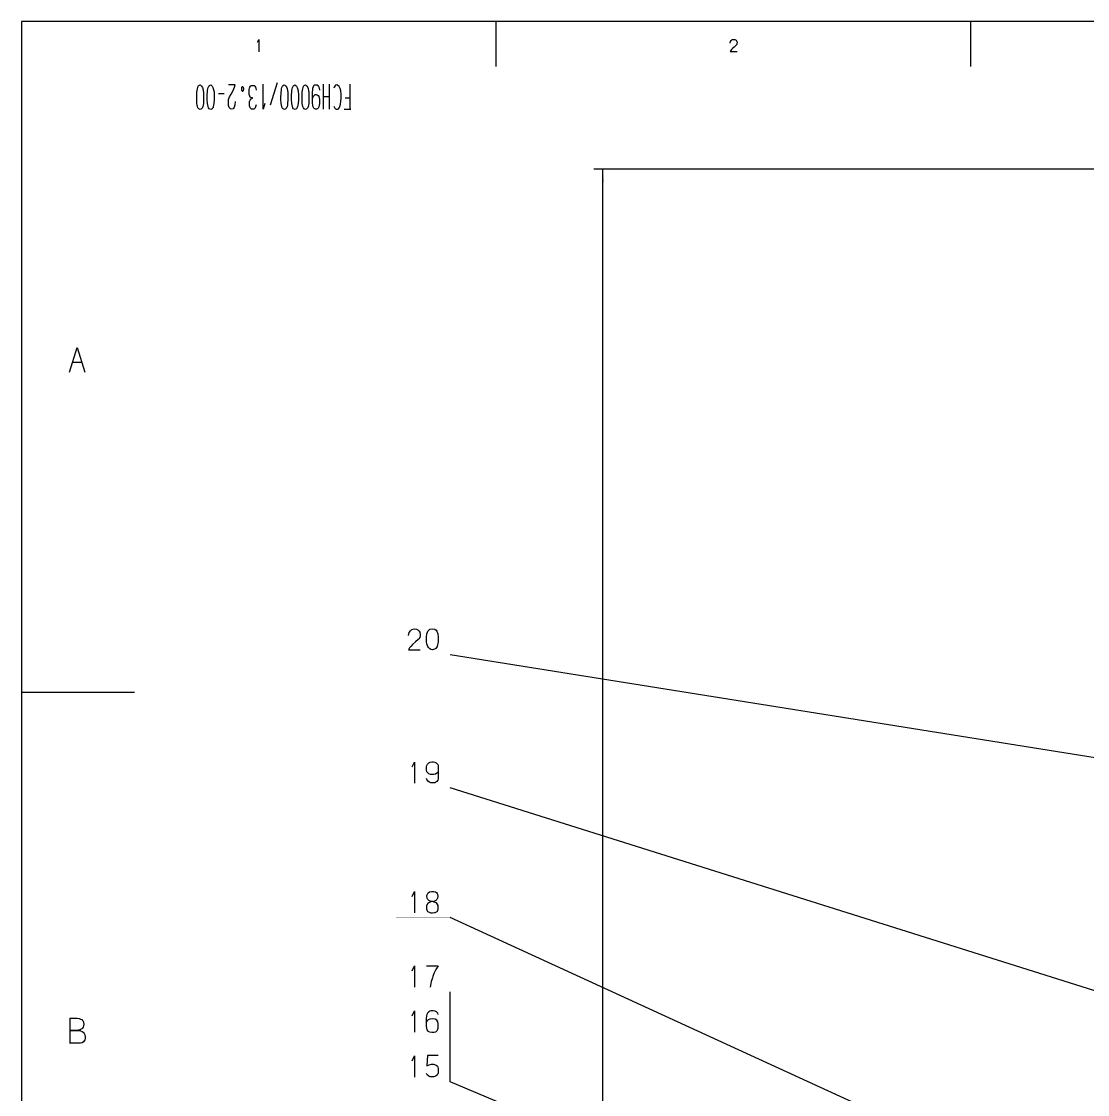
# Model space of a CAD drawing. Extents: x 0 to 8410, y 0 to 11890.
# Drawn here: x 0 to 2361, y 9512 to 11890 of the extents above; entities that cross this region are included whole.
import ezdxf

# ---------------------------------------------------------------- set-up
doc = ezdxf.new("R2010")
doc.units = 0
doc.header["$MEASUREMENT"] = 0
doc.layers.add('6', color=7, linetype='Continuous')
doc.layers.add('8', color=7, linetype='Continuous')

# ---------------------------------------------------------------- blocks, each defined once
blk = doc.blocks.new('BLKENT294')
at = {"layer": '6', "color": 1, "linetype": 'Continuous'}
for p, q in [((2981.05, 11562.9), (1267.72, 11563)), ((1287.69, 3788.99), (1287.72, 11563))]:
    blk.add_line(p, q, dxfattribs=at)
blk.add_solid([(1287.72, 11563), (1290.33, 11533.1), (1285.1, 11533.1)], dxfattribs=at)
blk = doc.blocks.new('BLKENT714')
at = {"layer": '8', "color": 15, "linetype": 'Continuous'}
for p, q in [((8410, 11890), (0, 11890)), ((0, 11890), (0, 0)), ((1051.25, 11790), (1051.25, 11890)), ((2102.5, 11790), (2102.5, 11890)), ((0, 10403.8), (250, 10403.8))]:
    blk.add_line(p, q, dxfattribs=at)
at = {"layer": '8', "color": 2, "linetype": 'Continuous'}
for p, q in [((522.834, 11843.8), (525.945, 11850.1)), ((525.945, 11850.1), (525.945, 11822.6)), ((1569.51, 11841.7), (1570.42, 11845.5)), ((1570.42, 11845.5), (1571.89, 11847.8)), ((1571.89, 11847.8), (1573.99, 11849.7)), ((1573.99, 11849.7), (1576.65, 11850.2)), ((1576.65, 11850.2), (1579.76, 11849.8)), ((1579.76, 11849.8), (1581.4, 11849.2)), ((1581.4, 11849.2), (1582.59, 11848.3)), ((1582.59, 11848.3), (1583.42, 11847.1)), ((1583.42, 11847.1), (1583.97, 11846)), ((1583.97, 11846), (1584.61, 11842.9)), ((1584.61, 11842.9), (1584.42, 11841.3)), ((1570.97, 11825.7), (1569.51, 11823.2)), ((1569.51, 11823.2), (1584.61, 11823.2)), ((1572.35, 11827.5), (1570.97, 11825.7)), ((1574.82, 11830.1), (1572.35, 11827.5)), ((1578.48, 11833.4), (1574.82, 11830.1)), ((1581.95, 11836.5), (1578.48, 11833.4)), ((1582.96, 11837.5), (1581.95, 11836.5)), ((1584.06, 11839.3), (1582.96, 11837.5)), ((1584.42, 11841.3), (1584.06, 11839.3)), ((106.222, 11112.7), (123.242, 11167.6)), ((123.242, 11167.6), (140.444, 11112.7)), ((133.307, 11134), (112.627, 11134)), ((107.32, 9681.07), (123.242, 9681.07)), ((107.686, 9625.63), (107.686, 9681.07)), ((123.242, 9681.07), (127.451, 9680.5)), ((127.451, 9680.5), (130.745, 9679.38)), ((130.745, 9679.38), (133.307, 9678.26)), ((133.307, 9678.26), (135.32, 9676.3)), ((125.987, 9654.19), (108.418, 9654.19)), ((108.418, 9654.19), (127.268, 9654.19)), ((126.536, 9654.46), (125.987, 9654.19)), ((129.83, 9655.31), (126.536, 9654.46)), ((127.268, 9654.19), (130.745, 9653.62)), ((132.026, 9656.7), (129.83, 9655.31)), ((133.856, 9657.82), (132.026, 9656.7)), ((135.137, 9659.51), (133.856, 9657.82)), ((136.784, 9661.74), (135.137, 9659.51)), ((135.32, 9676.3), (136.784, 9674.63)), ((136.784, 9674.63), (137.516, 9671.54)), ((137.516, 9664.55), (136.784, 9661.74)), ((137.516, 9671.54), (137.882, 9668.18)), ((137.882, 9668.18), (137.516, 9664.55)), ((130.745, 9653.62), (134.405, 9651.95)), ((134.405, 9651.95), (136.967, 9650.26)), ((136.967, 9650.26), (138.98, 9647.74)), ((138.98, 9630.94), (137.15, 9628.98)), ((138.98, 9647.74), (140.444, 9644.38)), ((140.261, 9633.46), (138.98, 9630.94)), ((140.993, 9635.99), (140.261, 9633.46)), ((140.444, 9644.38), (141.176, 9640.47)), ((141.176, 9640.47), (140.993, 9635.99)), ((130.379, 9625.63), (106.588, 9625.63)), ((134.222, 9627.03), (130.379, 9625.63)), ((137.15, 9628.98), (134.222, 9627.03))]:
    blk.add_line(p, q, dxfattribs=at)
at = {"layer": '8', "color": 7, "linetype": 'Continuous', "const_width": 0.03}
for points in [[(8310, 11790), (250, 11790)], [(250, 11790), (250, 100)], [(850, 11670), (850, 11790)], [(250, 11670), (850, 11670)]]:
    blk.add_lwpolyline(points, dxfattribs=at)
blk = doc.blocks.new('BLKENT725')
at = {"layer": '8', "color": 2, "linetype": 'Continuous'}
for p, q in [((864.924, 9587.09), (870.258, 9597.89)), ((870.258, 9597.89), (870.258, 9550.85)), ((899.12, 9598.37), (897.865, 9575.57)), ((922.963, 9598.37), (899.12, 9598.37)), ((897.865, 9557.57), (896.924, 9559.01)), ((897.865, 9575.57), (903.042, 9578.21)), ((903.042, 9578.21), (907.748, 9579.41)), ((907.748, 9579.41), (912.297, 9579.41)), ((912.297, 9579.41), (918.258, 9577.49)), ((918.258, 9577.49), (921.081, 9575.09)), ((921.081, 9575.09), (922.179, 9572.93)), ((922.65, 9560.45), (921.709, 9557.81)), ((922.179, 9572.93), (922.807, 9570.05)), ((923.12, 9565.25), (922.65, 9560.45)), ((922.807, 9570.05), (923.12, 9565.25)), ((898.65, 9555.89), (897.865, 9557.57)), ((902.414, 9552.77), (898.65, 9555.89)), ((905.238, 9551.57), (902.414, 9552.77)), ((907.591, 9551.09), (905.238, 9551.57)), ((913.238, 9551.09), (907.591, 9551.09)), ((917.16, 9552.77), (913.238, 9551.09)), ((920.297, 9555.41), (917.16, 9552.77)), ((921.709, 9557.81), (920.297, 9555.41))]:
    blk.add_line(p, q, dxfattribs=at)
at = {"layer": '8', "color": 1, "linetype": 'Continuous'}
blk.add_line((2351.12, 8948.51), (949.709, 9540.61), dxfattribs=at)
at = {"layer": '8', "color": 1, "linetype": 'Continuous', "const_width": 0.03}
blk.add_lwpolyline([(949.709, 9540.61), (829.709, 9540.61)], dxfattribs=at)
at = {"layer": '8', "color": 1, "linetype": 'Continuous'}
blk.add_circle((2351.12, 8948.51), 2.5, dxfattribs=at)
blk = doc.blocks.new('BLKENT726')
at = {"layer": '8', "color": 2, "linetype": 'Continuous'}
for p, q in [((864.924, 9686.69), (870.258, 9697.49)), ((870.258, 9697.49), (870.258, 9650.45)), ((897.238, 9686.21), (896.297, 9680.45)), ((896.297, 9680.45), (896.297, 9663.17)), ((897.709, 9689.33), (897.238, 9686.21)), ((899.434, 9692.45), (897.709, 9689.33)), ((901.944, 9695.33), (899.434, 9692.45)), ((904.454, 9679.49), (900.375, 9677.33)), ((904.454, 9697.01), (901.944, 9695.33)), ((907.434, 9697.73), (904.454, 9697.01)), ((910.728, 9680.21), (904.454, 9679.49)), ((911.356, 9697.73), (907.434, 9697.73)), ((916.375, 9679.01), (910.728, 9680.21)), ((916.061, 9697.25), (911.356, 9697.73)), ((919.199, 9695.57), (916.061, 9697.25)), ((919.826, 9677.09), (916.375, 9679.01)), ((922.022, 9692.69), (919.199, 9695.57)), ((923.12, 9689.57), (922.022, 9692.69)), ((896.297, 9663.17), (896.61, 9659.09)), ((897.709, 9674.69), (896.61, 9672.77)), ((896.61, 9659.09), (897.552, 9655.73)), ((897.552, 9655.73), (899.591, 9652.85)), ((900.375, 9677.33), (897.709, 9674.69)), ((922.179, 9673.25), (919.826, 9677.09)), ((920.924, 9654.05), (922.336, 9656.69)), ((923.12, 9669.41), (922.179, 9673.25)), ((922.336, 9656.69), (923.12, 9659.57)), ((923.12, 9662.93), (923.12, 9669.41)), ((923.12, 9659.57), (923.12, 9662.93)), ((899.591, 9652.85), (903.356, 9650.93)), ((903.356, 9650.93), (908.689, 9650.45)), ((908.689, 9650.45), (912.924, 9650.45)), ((912.924, 9650.45), (917.944, 9651.41)), ((917.944, 9651.41), (920.924, 9654.05))]:
    blk.add_line(p, q, dxfattribs=at)
at = {"layer": '8', "color": 1, "linetype": 'Continuous'}
blk.add_line((949.709, 9540.61), (949.709, 9640.21), dxfattribs=at)
at = {"layer": '8', "color": 1, "linetype": 'Continuous', "const_width": 0.03}
blk.add_lwpolyline([(949.709, 9640.21), (829.709, 9640.21)], dxfattribs=at)
blk = doc.blocks.new('BLKENT727')
at = {"layer": '8', "color": 2, "linetype": 'Continuous'}
for p, q in [((864.924, 9786.29), (870.258, 9797.09)), ((870.258, 9797.09), (870.258, 9750.05)), ((896.767, 9797.33), (922.65, 9797.33)), ((922.65, 9797.33), (920.454, 9793.73)), ((910.728, 9773.81), (909.944, 9770.69)), ((911.669, 9776.21), (910.728, 9773.81)), ((914.022, 9781.73), (911.669, 9776.21)), ((917.787, 9788.93), (914.022, 9781.73)), ((920.454, 9793.73), (917.787, 9788.93)), ((906.65, 9758.45), (905.395, 9750.05)), ((907.591, 9762.53), (906.65, 9758.45)), ((908.532, 9766.61), (907.591, 9762.53)), ((909.944, 9770.69), (908.532, 9766.61))]:
    blk.add_line(p, q, dxfattribs=at)
at = {"layer": '8', "color": 1, "linetype": 'Continuous'}
blk.add_line((949.709, 9640.21), (949.709, 9739.81), dxfattribs=at)
at = {"layer": '8', "color": 1, "linetype": 'Continuous', "const_width": 0.03}
blk.add_lwpolyline([(949.709, 9739.81), (829.709, 9739.81)], dxfattribs=at)
blk = doc.blocks.new('BLKENT728')
at = {"layer": '8', "color": 2, "linetype": 'Continuous'}
for p, q in [((864.924, 9950.92), (870.258, 9961.72)), ((870.258, 9961.72), (870.258, 9914.68)), ((898.022, 9953.08), (898.807, 9956.2)), ((898.022, 9951.4), (898.022, 9953.08)), ((898.336, 9947.56), (898.022, 9951.4)), ((899.591, 9944.44), (898.336, 9947.56)), ((898.807, 9956.2), (901.003, 9959.08)), ((901.787, 9942.28), (899.591, 9944.44)), ((901.003, 9959.08), (903.826, 9961)), ((905.395, 9940.6), (901.787, 9942.28)), ((903.826, 9961), (908.218, 9962.2)), ((909.473, 9939.88), (905.395, 9940.6)), ((912.14, 9940.12), (906.336, 9938.92)), ((908.218, 9962.2), (912.924, 9961.96)), ((915.905, 9937.96), (910.571, 9939.88)), ((914.336, 9940.6), (912.14, 9940.12)), ((912.924, 9961.96), (916.846, 9961)), ((917.316, 9942.04), (914.336, 9940.6)), ((916.846, 9961), (918.728, 9959.8)), ((919.826, 9944.44), (917.316, 9942.04)), ((918.728, 9959.8), (920.454, 9957.64)), ((921.238, 9947.56), (919.826, 9944.44)), ((920.454, 9957.64), (921.238, 9955.96)), ((921.238, 9955.96), (921.709, 9950.92)), ((921.709, 9950.92), (921.238, 9947.56)), ((897.081, 9930.52), (896.61, 9928.6)), ((896.61, 9928.6), (896.61, 9926.44)), ((896.61, 9926.44), (896.767, 9923.8)), ((896.767, 9923.8), (897.395, 9921.16)), ((897.865, 9932.2), (897.081, 9930.52)), ((897.395, 9921.16), (898.336, 9919.48)), ((899.591, 9935.32), (897.865, 9932.2)), ((898.336, 9919.48), (899.434, 9918.04)), ((899.434, 9918.04), (901.316, 9916.84)), ((901.787, 9936.76), (899.591, 9935.32)), ((901.316, 9916.84), (903.983, 9915.64)), ((903.356, 9937.72), (901.787, 9936.76)), ((906.336, 9938.92), (903.356, 9937.72)), ((918.728, 9936.76), (915.905, 9937.96)), ((916.375, 9915.4), (918.728, 9916.84)), ((920.611, 9934.6), (918.728, 9936.76)), ((918.728, 9916.84), (920.297, 9917.8)), ((920.297, 9917.8), (921.081, 9918.76)), ((922.807, 9931.24), (920.611, 9934.6)), ((921.081, 9918.76), (922.179, 9920.68)), ((922.179, 9920.68), (923.12, 9923.08)), ((923.12, 9929.08), (922.807, 9931.24)), ((923.12, 9925.96), (923.12, 9929.08)), ((923.12, 9923.08), (923.12, 9925.96)), ((903.983, 9915.64), (906.65, 9914.92)), ((906.65, 9914.92), (910.258, 9914.44)), ((910.258, 9914.44), (914.65, 9915.16)), ((914.65, 9915.16), (916.375, 9915.4))]:
    blk.add_line(p, q, dxfattribs=at)
at = {"layer": '8', "color": 1, "linetype": 'Continuous'}
blk.add_line((2967.38, 8978.44), (949.709, 9904.44), dxfattribs=at)
at = {"layer": '8', "color": 1, "linetype": 'Continuous', "const_width": 0.03}
blk.add_lwpolyline([(949.709, 9904.44), (829.709, 9904.44)], dxfattribs=at)
at = {"layer": '8', "color": 1, "linetype": 'Continuous'}
blk.add_circle((2967.38, 8978.44), 2.5, dxfattribs=at)
blk = doc.blocks.new('BLKENT729')
at = {"layer": '8', "color": 2, "linetype": 'Continuous'}
for p, q in [((864.924, 10238.2), (870.258, 10249)), ((870.258, 10249), (870.258, 10202)), ((905.081, 10248.5), (908.689, 10249.2)), ((908.689, 10249.2), (911.512, 10249.2)), ((911.512, 10249.2), (915.12, 10248.5)), ((897.238, 10238.2), (897.709, 10241.3)), ((897.238, 10234.8), (897.238, 10238.2)), ((897.238, 10231), (897.238, 10234.8)), ((897.865, 10227.6), (897.238, 10231)), ((897.709, 10241.3), (899.434, 10244.4)), ((900.061, 10225), (897.865, 10227.6)), ((899.434, 10244.4), (902.414, 10247.1)), ((902.414, 10222.8), (900.061, 10225)), ((902.414, 10247.1), (905.081, 10248.5)), ((915.12, 10248.5), (917.16, 10247.8)), ((917.16, 10247.8), (918.258, 10247.1)), ((918.258, 10247.1), (920.14, 10245.6)), ((922.807, 10227.6), (919.826, 10224.5)), ((920.14, 10245.6), (921.865, 10243.5)), ((921.865, 10243.5), (922.807, 10240.8)), ((922.807, 10240.8), (922.963, 10238.2)), ((922.963, 10238.2), (922.963, 10227.2)), ((922.963, 10227.2), (922.963, 10217.3)), ((898.493, 10208.7), (897.238, 10212.8)), ((900.218, 10206.3), (898.493, 10208.7)), ((903.512, 10204.1), (900.218, 10206.3)), ((905.552, 10221.6), (902.414, 10222.8)), ((906.179, 10203.2), (903.512, 10204.1)), ((909.63, 10221.4), (905.552, 10221.6)), ((909.63, 10202.7), (906.179, 10203.2)), ((913.081, 10221.4), (909.63, 10221.4)), ((913.395, 10202.7), (909.63, 10202.7)), ((916.532, 10222.4), (913.081, 10221.4)), ((915.277, 10203.2), (913.395, 10202.7)), ((917.944, 10204.4), (915.277, 10203.2)), ((919.826, 10224.5), (916.532, 10222.4)), ((919.826, 10206), (917.944, 10204.4)), ((921.865, 10208.9), (919.826, 10206)), ((922.493, 10211.6), (921.865, 10208.9)), ((922.963, 10217.3), (922.493, 10211.6))]:
    blk.add_line(p, q, dxfattribs=at)
at = {"layer": '8', "color": 1, "linetype": 'Continuous'}
blk.add_line((3014.36, 9540.61), (949.709, 10191.7), dxfattribs=at)
at = {"layer": '8', "color": 1, "linetype": 'Continuous', "const_width": 0.03}
blk.add_lwpolyline([(949.709, 10191.7), (829.709, 10191.7)], dxfattribs=at)
at = {"layer": '8', "color": 1, "linetype": 'Continuous'}
blk.add_circle((3014.36, 9540.61), 2.5, dxfattribs=at)
blk = doc.blocks.new('BLKENT730')
at = {"layer": '8', "color": 2, "linetype": 'Continuous'}
for p, q in [((857.081, 10529.3), (858.65, 10535.7)), ((858.65, 10535.7), (861.16, 10539.8)), ((861.16, 10539.8), (864.767, 10542.9)), ((864.767, 10542.9), (869.316, 10543.9)), ((869.316, 10543.9), (874.65, 10543.2)), ((874.65, 10543.2), (877.473, 10542.2)), ((877.473, 10542.2), (879.512, 10540.5)), ((879.512, 10540.5), (880.924, 10538.6)), ((880.924, 10538.6), (881.865, 10536.7)), ((881.865, 10536.7), (882.963, 10531.4)), ((897.865, 10532.9), (898.963, 10536.5)), ((898.963, 10536.5), (900.061, 10538.6)), ((900.061, 10538.6), (901.16, 10540.5)), ((901.16, 10540.5), (902.885, 10542.2)), ((902.885, 10542.2), (904.454, 10543.2)), ((904.454, 10543.2), (909.787, 10544.4)), ((909.787, 10544.4), (915.434, 10543.2)), ((915.434, 10543.2), (918.258, 10541.5)), ((918.258, 10541.5), (919.983, 10538.9)), ((919.983, 10538.9), (922.179, 10533.1)), ((872.454, 10515.1), (866.179, 10509.3)), ((878.414, 10520.4), (872.454, 10515.1)), ((880.14, 10522.1), (878.414, 10520.4)), ((882.022, 10525.2), (880.14, 10522.1)), ((882.65, 10528.5), (882.022, 10525.2)), ((882.963, 10531.4), (882.65, 10528.5)), ((896.924, 10525.9), (897.865, 10532.9)), ((896.924, 10517.5), (896.924, 10525.9)), ((897.081, 10515.1), (896.924, 10517.5)), ((897.395, 10511), (897.081, 10515.1)), ((898.179, 10508.9), (897.395, 10511)), ((922.336, 10511.5), (921.552, 10508.4)), ((922.179, 10533.1), (923.12, 10525.4)), ((922.963, 10515.8), (922.336, 10511.5)), ((923.12, 10519.2), (922.963, 10515.8)), ((923.12, 10525.4), (923.12, 10519.2)), ((859.591, 10501.9), (857.081, 10497.6)), ((857.081, 10497.6), (882.963, 10497.6)), ((861.944, 10505), (859.591, 10501.9)), ((866.179, 10509.3), (861.944, 10505)), ((900.061, 10504.8), (898.179, 10508.9)), ((901.316, 10502.9), (900.061, 10504.8)), ((904.454, 10500), (901.316, 10502.9)), ((906.807, 10498.5), (904.454, 10500)), ((909.944, 10497.8), (906.807, 10498.5)), ((914.807, 10498.8), (910.571, 10497.8)), ((917.473, 10500.2), (914.807, 10498.8)), ((919.356, 10502.9), (917.473, 10500.2)), ((920.611, 10505.3), (919.356, 10502.9)), ((921.552, 10508.4), (920.611, 10505.3))]:
    blk.add_line(p, q, dxfattribs=at)
at = {"layer": '8', "color": 1, "linetype": 'Continuous'}
blk.add_line((2967.15, 10163.8), (949.709, 10486.4), dxfattribs=at)
at = {"layer": '8', "color": 1, "linetype": 'Continuous', "const_width": 0.03}
blk.add_lwpolyline([(949.709, 10486.4), (829.709, 10486.4)], dxfattribs=at)
at = {"layer": '8', "color": 1, "linetype": 'Continuous'}
blk.add_circle((2967.15, 10163.8), 2.5, dxfattribs=at)

msp = doc.modelspace()

# ---------------------------------------------------------------- linework, layer by layer
at = {"layer": '6'}
for p, q in [((391.34, 11746.5), (392.896, 11748.1)), ((392.896, 11748.1), (395.366, 11749.3)), ((395.732, 11749.3), (397.562, 11748.4)), ((397.562, 11748.4), (398.935, 11746.7)), ((398.935, 11746.7), (400.765, 11743.4)), ((414.674, 11746.5), (416.229, 11748.1)), ((416.229, 11748.1), (418.7, 11749.3)), ((419.066, 11749.3), (420.896, 11748.4)), ((420.896, 11748.4), (422.268, 11746.7)), ((422.268, 11746.7), (424.098, 11743.4)), ((473.236, 11749.5), (458.138, 11749.5)), ((471.772, 11744.5), (473.236, 11749.5)), ((507, 11746.5), (508.556, 11748.1)), ((508.556, 11748.1), (513.314, 11748.1)), ((513.314, 11748.1), (515.419, 11747.9)), ((515.419, 11747.9), (516.791, 11746.5)), ((535.549, 11695.8), (535.549, 11750.7)), ((551.471, 11705), (567.118, 11755.1)), ((578.007, 11746.5), (579.562, 11748.1)), ((579.562, 11748.1), (582.033, 11749.3)), ((582.399, 11749.3), (584.229, 11748.4)), ((584.229, 11748.4), (585.602, 11746.7)), ((585.602, 11746.7), (587.432, 11743.4)), ((601.34, 11746.5), (602.896, 11748.1)), ((602.896, 11748.1), (605.366, 11749.3)), ((605.732, 11749.3), (607.562, 11748.4)), ((607.562, 11748.4), (608.935, 11746.7)), ((608.935, 11746.7), (610.765, 11743.4)), ((624.673, 11746.5), (626.229, 11748.1)), ((626.229, 11748.1), (628.7, 11749.3)), ((629.066, 11749.3), (630.896, 11748.4)), ((630.896, 11748.4), (632.268, 11746.7)), ((632.268, 11746.7), (634.098, 11743.4)), ((646.634, 11745.9), (647.732, 11747.9)), ((647.732, 11747.9), (649.288, 11749.3)), ((649.288, 11749.3), (650.386, 11749.8)), ((650.386, 11749.8), (652.582, 11749.8)), ((652.582, 11749.8), (654.595, 11749.3)), ((654.595, 11749.3), (656.151, 11748.1)), ((656.151, 11748.1), (658.072, 11745.6)), ((668.778, 11695.8), (668.778, 11750.7)), ((682.32, 11695.8), (682.32, 11750.9)), ((693.85, 11746.7), (692.203, 11744.2)), ((695.497, 11748.7), (693.85, 11746.7)), ((698.517, 11749.3), (695.497, 11748.7)), ((700.896, 11748.1), (698.517, 11749.3)), ((703.366, 11745.6), (700.896, 11748.1)), ((727.981, 11695.5), (727.981, 11750.7)), ((388.046, 11724.3), (388.138, 11728.3)), ((388.046, 11717.1), (388.046, 11724.3)), ((388.138, 11728.3), (388.504, 11733.3)), ((388.504, 11733.3), (388.961, 11736.9)), ((388.961, 11736.9), (389.51, 11740.6)), ((389.51, 11740.6), (390.242, 11743.4)), ((390.242, 11743.4), (391.34, 11746.5)), ((400.765, 11743.4), (401.497, 11741.1)), ((401.497, 11741.1), (402.595, 11736.4)), ((402.595, 11736.4), (403.053, 11733.9)), ((403.053, 11733.9), (403.236, 11729.1)), ((403.236, 11729.1), (403.327, 11726.3)), ((403.327, 11726.3), (403.327, 11716.5)), ((411.379, 11724.3), (411.471, 11728.3)), ((411.379, 11717.1), (411.379, 11724.3)), ((411.471, 11728.3), (411.837, 11733.3)), ((411.837, 11733.3), (412.294, 11736.9)), ((412.294, 11736.9), (412.843, 11740.6)), ((412.843, 11740.6), (413.575, 11743.4)), ((413.575, 11743.4), (414.674, 11746.5)), ((424.098, 11743.4), (424.83, 11741.1)), ((424.83, 11741.1), (425.928, 11736.4)), ((425.928, 11736.4), (426.386, 11733.9)), ((426.386, 11733.9), (426.569, 11729.1)), ((426.569, 11729.1), (426.66, 11726.3)), ((426.66, 11726.3), (426.66, 11716.5)), ((436.268, 11730.2), (448.987, 11730.2)), ((459.785, 11721), (460.791, 11722.9)), ((460.791, 11722.9), (464.268, 11729.1)), ((464.268, 11729.1), (467.928, 11735.8)), ((467.928, 11735.8), (470.399, 11740.9)), ((470.399, 11740.9), (471.772, 11744.5)), ((487.693, 11740), (487.968, 11743.9)), ((487.876, 11738.1), (487.693, 11740)), ((488.517, 11735.3), (487.876, 11738.1)), ((487.968, 11743.9), (488.791, 11745.6)), ((489.523, 11734.7), (488.517, 11735.3)), ((488.791, 11745.6), (490.072, 11745.9)), ((490.164, 11735), (489.706, 11734.7)), ((490.072, 11745.9), (490.896, 11743.9)), ((490.896, 11736.4), (490.164, 11735)), ((490.896, 11743.9), (491.353, 11741.1)), ((491.17, 11737.8), (490.896, 11736.4)), ((491.353, 11739.2), (491.17, 11737.8)), ((491.353, 11741.1), (491.353, 11739.2)), ((504.164, 11736.4), (504.255, 11738.9)), ((504.164, 11731.1), (504.164, 11736.4)), ((504.438, 11728), (504.164, 11731.1)), ((504.255, 11738.9), (504.896, 11742.5)), ((505.445, 11724.6), (504.438, 11728)), ((504.896, 11742.5), (505.719, 11744.5)), ((506.634, 11722.4), (505.445, 11724.6)), ((505.719, 11744.5), (507, 11746.5)), ((516.791, 11746.5), (518.164, 11744.5)), ((518.164, 11744.5), (519.079, 11742.3)), ((519.079, 11742.3), (519.994, 11738.1)), ((574.713, 11724.3), (574.804, 11728.3)), ((574.713, 11717.1), (574.713, 11724.3)), ((574.804, 11728.3), (575.17, 11733.3)), ((575.17, 11733.3), (575.628, 11736.9)), ((575.628, 11736.9), (576.177, 11740.6)), ((576.177, 11740.6), (576.909, 11743.4)), ((576.909, 11743.4), (578.007, 11746.5)), ((587.432, 11743.4), (588.164, 11741.1)), ((588.164, 11741.1), (589.262, 11736.4)), ((589.262, 11736.4), (589.719, 11733.9)), ((589.719, 11733.9), (589.902, 11729.1)), ((589.902, 11729.1), (589.994, 11726.3)), ((589.994, 11726.3), (589.994, 11716.5)), ((598.046, 11724.3), (598.137, 11728.3)), ((598.046, 11717.1), (598.046, 11724.3)), ((598.137, 11728.3), (598.503, 11733.3)), ((598.503, 11733.3), (598.961, 11736.9)), ((598.961, 11736.9), (599.51, 11740.6)), ((599.51, 11740.6), (600.242, 11743.4)), ((600.242, 11743.4), (601.34, 11746.5)), ((610.765, 11743.4), (611.497, 11741.1)), ((611.497, 11741.1), (612.595, 11736.4)), ((612.595, 11736.4), (613.052, 11733.9)), ((613.052, 11733.9), (613.235, 11729.1)), ((613.235, 11729.1), (613.327, 11726.3)), ((613.327, 11726.3), (613.327, 11716.5)), ((621.379, 11724.3), (621.471, 11728.3)), ((621.379, 11717.1), (621.379, 11724.3)), ((621.471, 11728.3), (621.837, 11733.3)), ((621.837, 11733.3), (622.294, 11736.9)), ((622.294, 11736.9), (622.843, 11740.6)), ((622.843, 11740.6), (623.575, 11743.4)), ((623.575, 11743.4), (624.673, 11746.5)), ((634.098, 11743.4), (634.83, 11741.1)), ((634.83, 11741.1), (635.928, 11736.4)), ((635.928, 11736.4), (636.386, 11733.9)), ((636.386, 11733.9), (636.569, 11729.1)), ((636.569, 11729.1), (636.66, 11726.3)), ((636.66, 11726.3), (636.66, 11716.5)), ((644.804, 11732.7), (645.079, 11739.5)), ((644.804, 11721.3), (644.804, 11732.7)), ((644.896, 11720.7), (646.634, 11724.3)), ((645.079, 11739.5), (645.445, 11742.5)), ((645.445, 11742.5), (646.634, 11745.9)), ((646.634, 11724.3), (648.556, 11726.9)), ((648.556, 11726.9), (650.569, 11728)), ((650.569, 11728), (652.582, 11728)), ((652.582, 11728), (654.961, 11727.7)), ((654.961, 11727.7), (656.791, 11726.3)), ((656.791, 11726.3), (658.164, 11723.8)), ((658.072, 11745.6), (659.079, 11742.8)), ((658.164, 11723.8), (659.445, 11720.7)), ((659.079, 11742.8), (659.811, 11738.1)), ((682.32, 11723.2), (668.961, 11723.2)), ((692.203, 11744.2), (691.379, 11742)), ((705.562, 11741.1), (703.366, 11745.6)), ((706.935, 11736.1), (705.562, 11741.1)), ((707.758, 11729.1), (706.935, 11736.1)), ((708.033, 11720.7), (707.758, 11729.1)), ((388.595, 11708.1), (388.046, 11717.1)), ((389.876, 11701.4), (388.595, 11708.1)), ((390.883, 11698.3), (389.876, 11701.4)), ((400.857, 11699.4), (399.85, 11697.5)), ((401.497, 11701.7), (400.857, 11699.4)), ((402.138, 11704.2), (401.497, 11701.7)), ((402.778, 11708.4), (402.138, 11704.2)), ((403.327, 11716.5), (402.778, 11708.4)), ((411.928, 11708.1), (411.379, 11717.1)), ((413.209, 11701.4), (411.928, 11708.1)), ((414.216, 11698.3), (413.209, 11701.4)), ((424.19, 11699.4), (423.183, 11697.5)), ((424.83, 11701.7), (424.19, 11699.4)), ((425.471, 11704.2), (424.83, 11701.7)), ((426.111, 11708.4), (425.471, 11704.2)), ((426.66, 11716.5), (426.111, 11708.4)), ((458.138, 11710.1), (458.321, 11713.4)), ((458.778, 11703.9), (458.138, 11710.1)), ((458.321, 11713.4), (458.687, 11717.3)), ((458.687, 11717.3), (459.785, 11721)), ((459.327, 11701.7), (458.778, 11703.9)), ((460.151, 11699.4), (459.327, 11701.7)), ((461.34, 11697.5), (460.151, 11699.4)), ((470.856, 11700.3), (468.752, 11696.6)), ((472.321, 11705), (470.856, 11700.3)), ((473.236, 11712.6), (472.321, 11705)), ((504.621, 11706.7), (504.896, 11710.3)), ((504.896, 11703.3), (504.621, 11706.7)), ((504.896, 11710.3), (505.262, 11712.9)), ((505.536, 11700.5), (504.896, 11703.3)), ((505.262, 11712.9), (506.726, 11715.9)), ((506.451, 11698.6), (505.536, 11700.5)), ((507.915, 11721.5), (506.634, 11722.4)), ((506.726, 11715.9), (508.556, 11718.2)), ((510.569, 11720.4), (507.915, 11721.5)), ((508.556, 11718.2), (510.203, 11719.3)), ((510.203, 11719.3), (512.216, 11720.1)), ((512.216, 11720.1), (510.569, 11720.4)), ((518.53, 11701.1), (517.615, 11698.9)), ((519.079, 11703.3), (518.53, 11701.1)), ((519.628, 11705.6), (519.079, 11703.3)), ((538.66, 11708.4), (535.549, 11695.8)), ((575.262, 11708.1), (574.713, 11717.1)), ((576.543, 11701.4), (575.262, 11708.1)), ((577.549, 11698.3), (576.543, 11701.4)), ((587.523, 11699.4), (586.517, 11697.5)), ((588.164, 11701.7), (587.523, 11699.4)), ((588.804, 11704.2), (588.164, 11701.7)), ((589.445, 11708.4), (588.804, 11704.2)), ((589.994, 11716.5), (589.445, 11708.4)), ((598.595, 11708.1), (598.046, 11717.1)), ((599.876, 11701.4), (598.595, 11708.1)), ((600.883, 11698.3), (599.876, 11701.4)), ((610.856, 11699.4), (609.85, 11697.5)), ((611.497, 11701.7), (610.856, 11699.4)), ((612.137, 11704.2), (611.497, 11701.7)), ((612.778, 11708.4), (612.137, 11704.2)), ((613.327, 11716.5), (612.778, 11708.4)), ((621.928, 11708.1), (621.379, 11717.1)), ((623.209, 11701.4), (621.928, 11708.1)), ((624.216, 11698.3), (623.209, 11701.4)), ((634.19, 11699.4), (633.183, 11697.5)), ((634.83, 11701.7), (634.19, 11699.4)), ((635.471, 11704.2), (634.83, 11701.7)), ((636.111, 11708.4), (635.471, 11704.2)), ((636.66, 11716.5), (636.111, 11708.4)), ((644.804, 11708.4), (644.804, 11721.3)), ((644.896, 11705.3), (644.804, 11708.4)), ((645.445, 11702.2), (644.896, 11705.3)), ((646.451, 11699.7), (645.445, 11702.2)), ((647.549, 11698), (646.451, 11699.7)), ((658.53, 11701.1), (656.791, 11698)), ((659.536, 11704.7), (658.53, 11701.1)), ((659.445, 11720.7), (659.811, 11716.8)), ((659.811, 11708.4), (659.536, 11704.7)), ((659.811, 11716.8), (659.811, 11712.3)), ((659.811, 11712.3), (659.811, 11708.4)), ((691.379, 11702.2), (693.026, 11699.1)), ((693.026, 11699.1), (694.033, 11697.7)), ((703.549, 11698.3), (705.196, 11701.9)), ((705.196, 11701.9), (706.477, 11706.7)), ((706.477, 11706.7), (707.575, 11712.6)), ((707.575, 11712.6), (708.033, 11720.7)), ((727.981, 11719.9), (717, 11719.9)), ((392.53, 11696.3), (390.883, 11698.3)), ((395.824, 11694.9), (392.53, 11696.3)), ((398.935, 11696.3), (395.824, 11694.9)), ((399.85, 11697.5), (398.935, 11696.3)), ((415.863, 11696.3), (414.216, 11698.3)), ((419.157, 11694.9), (415.863, 11696.3)), ((422.268, 11696.3), (419.157, 11694.9)), ((423.183, 11697.5), (422.268, 11696.3)), ((462.987, 11696.3), (461.34, 11697.5)), ((466.098, 11695.5), (462.987, 11696.3)), ((468.752, 11696.6), (466.098, 11695.5)), ((507.732, 11696.9), (506.451, 11698.6)), ((509.379, 11695.8), (507.732, 11696.9)), ((511.301, 11695.5), (509.379, 11695.8)), ((514.412, 11695.5), (511.301, 11695.5)), ((515.693, 11696.1), (514.412, 11695.5)), ((516.791, 11697.2), (515.693, 11696.1)), ((517.615, 11698.9), (516.791, 11697.2)), ((579.196, 11696.3), (577.549, 11698.3)), ((582.49, 11694.9), (579.196, 11696.3)), ((585.602, 11696.3), (582.49, 11694.9)), ((586.517, 11697.5), (585.602, 11696.3)), ((602.53, 11696.3), (600.883, 11698.3)), ((605.824, 11694.9), (602.53, 11696.3)), ((608.935, 11696.3), (605.824, 11694.9)), ((609.85, 11697.5), (608.935, 11696.3)), ((625.863, 11696.3), (624.216, 11698.3)), ((629.157, 11694.9), (625.863, 11696.3)), ((632.268, 11696.3), (629.157, 11694.9)), ((633.183, 11697.5), (632.268, 11696.3)), ((648.19, 11697.2), (647.549, 11698)), ((649.379, 11696.3), (648.19, 11697.2)), ((651.484, 11695.5), (649.379, 11696.3)), ((653.131, 11695.5), (651.484, 11695.5)), ((655.236, 11696.3), (653.131, 11695.5)), ((656.791, 11698), (655.236, 11696.3)), ((694.033, 11697.7), (695.222, 11696.3)), ((695.222, 11696.3), (696.778, 11695.8)), ((696.778, 11695.8), (698.517, 11695.5)), ((698.517, 11695.5), (700.072, 11695.5)), ((700.072, 11695.5), (702.177, 11696.3)), ((702.177, 11696.3), (703.549, 11698.3)), ((714.438, 11695.5), (729.719, 11695.5))]:
    msp.add_line(p, q, dxfattribs=at)

# ---------------------------------------------------------------- block references
for name in ['BLKENT714', 'BLKENT294', 'BLKENT730', 'BLKENT729', 'BLKENT728', 'BLKENT727', 'BLKENT726', 'BLKENT725']:
    msp.add_blockref(name, (0, 0), dxfattribs=at)

doc.saveas('drawing.dxf')
